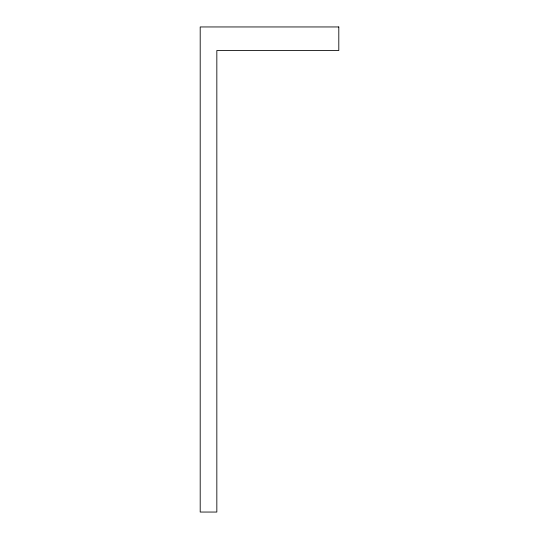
<?xml version="1.0" encoding="UTF-8"?>
<svg xmlns="http://www.w3.org/2000/svg" width="539" height="539" viewBox="0 0 539 539"><rect width="100%" height="100%" fill="white"/><g stroke="black" fill="none" stroke-linecap="round" stroke-linejoin="round"><path stroke-width="0.81" d="M338.802 26.95L200.198 26.95L200.198 512.05L216.833 512.05L216.833 50.511L338.802 50.511L338.802 26.95"/></g></svg>
